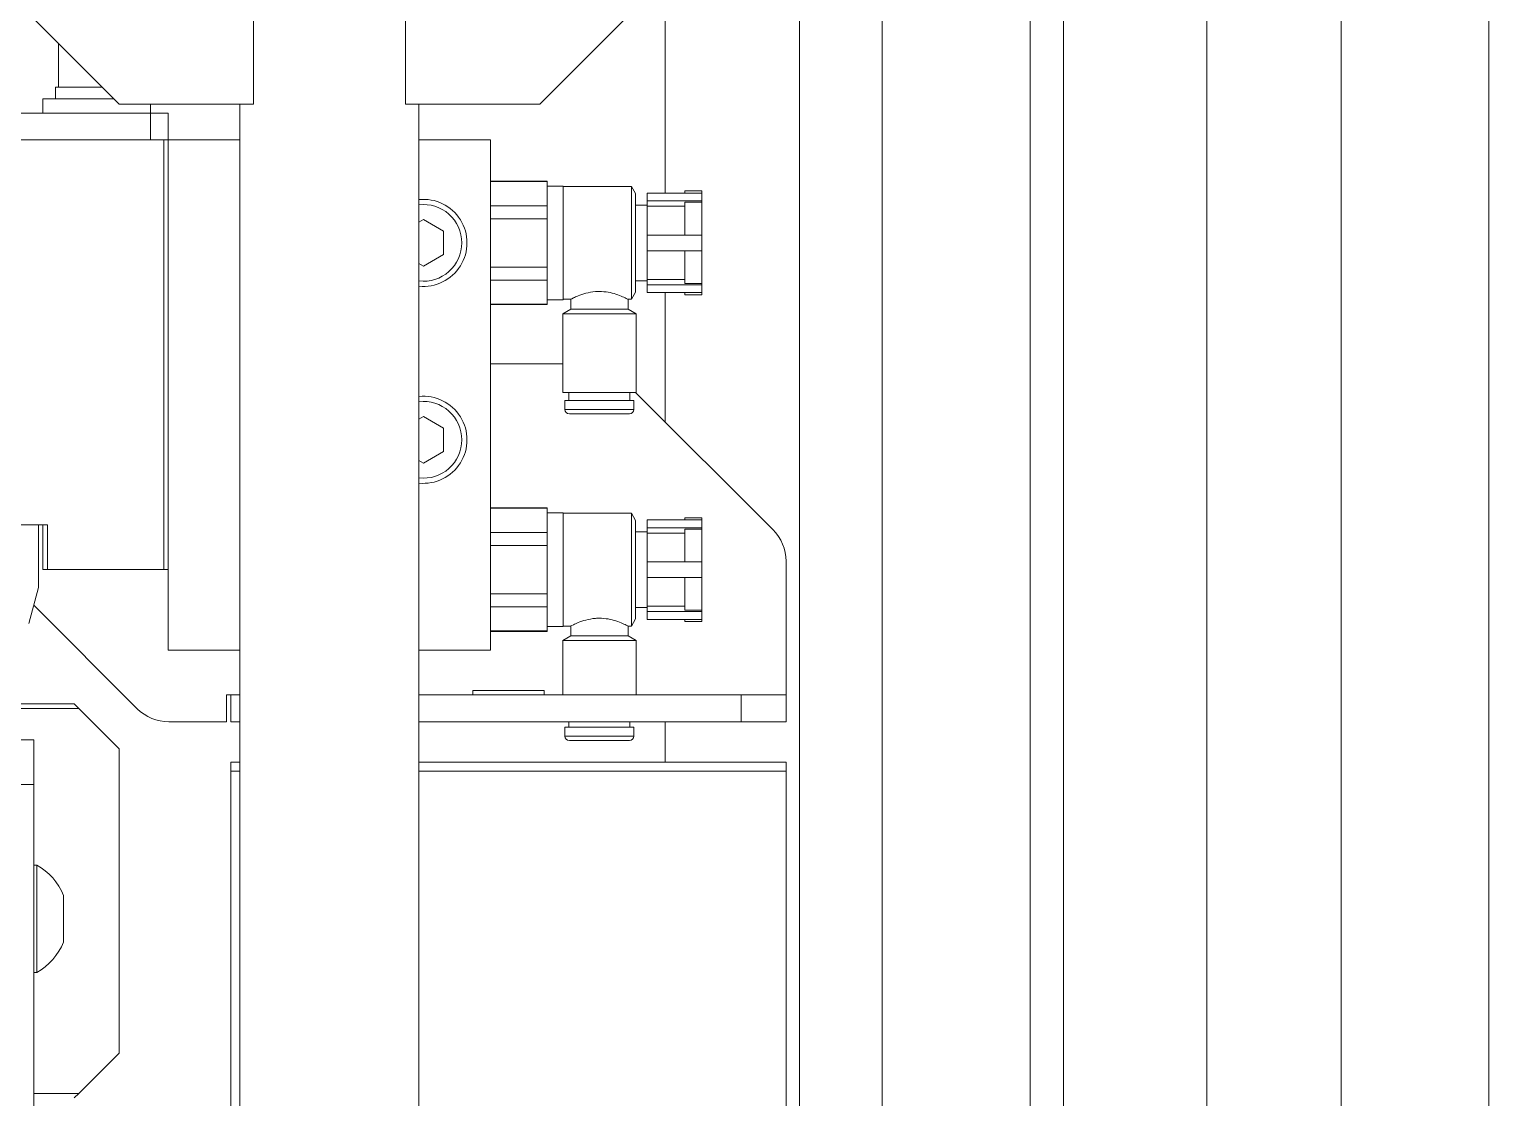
# Model space of a CAD drawing. Header units: millimetres. Extents: x 169 to 14583, y -399 to 10804.
# Drawn here: x 12055.2 to 12218.2, y 1942.5 to 2061.8 of the extents above; entities that cross this region are included whole.
import ezdxf

# ---------------------------------------------------------------- set-up
doc = ezdxf.new("R2010")
doc.units = ezdxf.units.MM
doc.header["$LTSCALE"] = 35

msp = doc.modelspace()

# ---------------------------------------------------------------- linework, layer by layer
at = {"color": 7, "linetype": 'Continuous', "lineweight": 18}
for p, q in [((12218.236, 1838.159), (12218.236, 2133.959)), ((12150.493, 2102.634), (12150.493, 1838.159)), ((12201.736, 2102.634), (12201.736, 1838.159)), ((12166.993, 1838.159), (12166.993, 2097.634)), ((12170.743, 2097.634), (12170.743, 1768.959)), ((12186.743, 1768.959), (12186.743, 2097.634)), ((12126.243, 2085.459), (12126.243, 2043.515)), ((12141.243, 1852.959), (12141.243, 2085.459)), ((12080.243, 2053.459), (12080.243, 2075.459)), ((12097.243, 2053.459), (12097.243, 2075.459)), ((12055.243, 2063.459), (12065.243, 2053.459)), ((12112.243, 2053.459), (12122.243, 2063.459)), ((12058.493, 2060.109), (12058.493, 2055.359)), ((12058.593, 2060.109), (12058.493, 2060.109)), ((12058.143, 2055.359), (12058.143, 2054.059)), ((12063.343, 2055.359), (12058.143, 2055.359)), ((12056.743, 2054.059), (12056.743, 2052.459)), ((12064.643, 2054.059), (12056.743, 2054.059)), ((12080.082, 2053.459), (12065.243, 2053.459)), ((12068.743, 2052.459), (12068.743, 2053.459)), ((12078.743, 2053.459), (12078.743, 1889.959)), ((12080.082, 2053.459), (12080.243, 2053.459)), ((12097.243, 2053.459), (12097.403, 2053.459)), ((12097.403, 2053.459), (12112.243, 2053.459)), ((12098.743, 1889.959), (12098.743, 2053.459)), ((12068.743, 2052.459), (12020.743, 2052.459)), ((12068.743, 2049.459), (12068.743, 2052.459)), ((12068.743, 2052.459), (12070.743, 2052.459)), ((12070.743, 2052.459), (12070.743, 2049.459)), ((12070.243, 2049.459), (11931.743, 2049.459)), ((12068.743, 2049.459), (12020.743, 2049.459)), ((12070.243, 2001.459), (12070.243, 2049.459)), ((12070.243, 2049.459), (12070.743, 2049.459)), ((12070.743, 1992.459), (12070.743, 2049.459)), ((12070.743, 2049.459), (12078.743, 2049.459)), ((12098.743, 2049.459), (12106.743, 2049.459)), ((12106.743, 1992.459), (12106.743, 2049.459)), ((12113.043, 2044.859), (12106.743, 2044.859)), ((12106.743, 2044.808), (12113.043, 2044.808)), ((12113.043, 2044.859), (12113.043, 2044.808)), ((12113.043, 2043.458), (12113.043, 2044.808)), ((12114.843, 2044.309), (12113.043, 2044.309)), ((12113.043, 2042.108), (12113.043, 2043.458)), ((12114.843, 2044.309), (12114.843, 2037.959)), ((12122.481, 2044.259), (12114.843, 2044.259)), ((12122.943, 2043.459), (12122.481, 2044.259)), ((12122.481, 2037.959), (12122.481, 2044.259)), ((12122.943, 2043.459), (12122.943, 2037.959)), ((12130.343, 2043.515), (12124.243, 2043.515)), ((12124.243, 2042.64), (12124.243, 2043.515)), ((12130.343, 2043.759), (12128.443, 2043.759)), ((12128.443, 2043.515), (12128.443, 2043.759)), ((12130.343, 2043.759), (12130.343, 2043.515)), ((12130.343, 2042.64), (12130.343, 2043.515)), ((12106.743, 2042.108), (12113.043, 2042.108)), ((12113.043, 2042.108), (12113.043, 2040.658)), ((12124.243, 2042.184), (12122.943, 2042.184)), ((12130.343, 2042.64), (12124.243, 2042.64)), ((12124.243, 2042.048), (12124.243, 2042.64)), ((12128.443, 2042.048), (12124.243, 2042.048)), ((12124.243, 2038.834), (12124.243, 2042.048)), ((12128.443, 2042.487), (12130.343, 2042.487)), ((12128.443, 2038.834), (12128.443, 2042.487)), ((12130.343, 2042.487), (12130.343, 2042.64)), ((12130.343, 2042.487), (12130.343, 2038.834)), ((12098.743, 2040.268), (12099.243, 2040.557)), ((12099.243, 2040.557), (12101.493, 2039.258)), ((12106.743, 2040.658), (12113.043, 2040.658)), ((12113.043, 2037.959), (12113.043, 2040.658)), ((12101.493, 2039.258), (12101.493, 2036.66)), ((12113.043, 2035.259), (12113.043, 2037.959)), ((12114.843, 2037.959), (12114.843, 2031.609)), ((12122.481, 2031.659), (12122.481, 2037.959)), ((12122.943, 2037.959), (12122.943, 2032.459)), ((12130.343, 2038.834), (12124.243, 2038.834)), ((12124.243, 2037.084), (12124.243, 2038.834)), ((12130.343, 2037.084), (12130.343, 2038.834)), ((12101.493, 2036.66), (12099.243, 2035.361)), ((12130.343, 2037.084), (12124.243, 2037.084)), ((12124.243, 2033.869), (12124.243, 2037.084)), ((12128.443, 2033.431), (12128.443, 2037.084)), ((12130.343, 2037.084), (12130.343, 2033.431)), ((12099.243, 2035.361), (12098.743, 2035.65)), ((12106.743, 2035.259), (12113.043, 2035.259)), ((12113.043, 2035.259), (12113.043, 2033.809)), ((12106.743, 2033.809), (12113.043, 2033.809)), ((12113.043, 2032.46), (12113.043, 2033.809)), ((12122.943, 2033.734), (12124.243, 2033.734)), ((12128.443, 2033.869), (12124.243, 2033.869)), ((12124.243, 2033.278), (12124.243, 2033.869)), ((12130.343, 2033.278), (12124.243, 2033.278)), ((12124.243, 2032.403), (12124.243, 2033.278)), ((12130.343, 2033.431), (12128.443, 2033.431)), ((12130.343, 2033.278), (12130.343, 2033.431)), ((12130.343, 2032.403), (12130.343, 2033.278)), ((12113.043, 2031.11), (12113.043, 2032.46)), ((12113.043, 2031.609), (12114.843, 2031.609)), ((12114.843, 2031.659), (12115.734, 2031.659)), ((12115.693, 2031.68), (12115.693, 2030.548)), ((12122.067, 2031.659), (12122.481, 2031.659)), ((12122.093, 2030.548), (12122.093, 2031.672)), ((12122.481, 2031.659), (12122.943, 2032.459)), ((12130.343, 2032.403), (12124.243, 2032.403)), ((12126.243, 2032.403), (12126.243, 2017.959)), ((12128.443, 2032.159), (12128.443, 2032.403)), ((12128.443, 2032.159), (12130.343, 2032.159)), ((12130.343, 2032.403), (12130.343, 2032.159)), ((12106.743, 2031.11), (12113.043, 2031.11)), ((12106.743, 2031.059), (12113.043, 2031.059)), ((12113.043, 2031.11), (12113.043, 2031.059)), ((12115.693, 2030.548), (12114.793, 2030.028)), ((12114.793, 2030.028), (12114.793, 2021.259)), ((12122.993, 2030.028), (12114.793, 2030.028)), ((12122.093, 2030.548), (12115.693, 2030.548)), ((12122.993, 2030.028), (12122.093, 2030.548)), ((12122.993, 2021.259), (12122.993, 2030.028)), ((12114.793, 2024.459), (12106.743, 2024.459)), ((12122.993, 2021.259), (12114.793, 2021.259)), ((12115.043, 2020.359), (12115.043, 2019.359)), ((12122.743, 2020.359), (12115.043, 2020.359)), ((12115.498, 2021.259), (12115.498, 2020.359)), ((12122.288, 2020.359), (12122.288, 2021.259)), ((12122.743, 2019.359), (12122.743, 2020.359)), ((12138.278, 2005.923), (12122.943, 2021.259)), ((12098.743, 2018.268), (12099.243, 2018.557)), ((12099.243, 2018.557), (12101.493, 2017.258)), ((12115.043, 2019.359), (12118.893, 2019.359)), ((12118.893, 2018.859), (12115.543, 2018.859)), ((12118.893, 2019.359), (12122.743, 2019.359)), ((12122.243, 2018.859), (12118.893, 2018.859)), ((12101.493, 2017.258), (12101.493, 2014.66)), ((12099.243, 2013.361), (12098.743, 2013.65)), ((12101.493, 2014.66), (12099.243, 2013.361)), ((12113.043, 2008.359), (12106.743, 2008.359)), ((12106.743, 2008.308), (12113.043, 2008.308)), ((12113.043, 2008.359), (12113.043, 2008.308)), ((12113.043, 2006.958), (12113.043, 2008.308)), ((12114.843, 2007.809), (12113.043, 2007.809)), ((12113.043, 2005.608), (12113.043, 2006.958)), ((12114.843, 2007.809), (12114.843, 2001.459)), ((12122.481, 2007.759), (12114.843, 2007.759)), ((12122.943, 2006.959), (12122.481, 2007.759)), ((12122.481, 2001.459), (12122.481, 2007.759)), ((12122.943, 2006.959), (12122.943, 2001.459)), ((12130.343, 2007.015), (12124.243, 2007.015)), ((12124.243, 2006.14), (12124.243, 2007.015)), ((12130.343, 2007.259), (12128.443, 2007.259)), ((12128.443, 2007.015), (12128.443, 2007.259)), ((12130.343, 2007.259), (12130.343, 2007.015)), ((12130.343, 2006.14), (12130.343, 2007.015)), ((12057.243, 2006.459), (12008.743, 2006.459)), ((12056.243, 1999.459), (12056.243, 2006.459)), ((12056.743, 2001.459), (12056.743, 2006.459)), ((12057.243, 2006.459), (12057.243, 2001.459)), ((12106.743, 2005.608), (12113.043, 2005.608)), ((12113.043, 2005.608), (12113.043, 2004.158)), ((12124.243, 2005.684), (12122.943, 2005.684)), ((12130.343, 2006.14), (12124.243, 2006.14)), ((12124.243, 2005.548), (12124.243, 2006.14)), ((12128.443, 2005.548), (12124.243, 2005.548)), ((12124.243, 2002.334), (12124.243, 2005.548)), ((12128.443, 2002.334), (12128.443, 2005.987)), ((12128.443, 2005.987), (12130.343, 2005.987)), ((12130.343, 2005.987), (12130.343, 2006.14)), ((12130.343, 2005.987), (12130.343, 2002.334)), ((12106.743, 2004.158), (12113.043, 2004.158)), ((12113.043, 2001.459), (12113.043, 2004.158)), ((12130.343, 2002.334), (12124.243, 2002.334)), ((12124.243, 2000.584), (12124.243, 2002.334)), ((12130.343, 2000.584), (12130.343, 2002.334)), ((12139.743, 2002.388), (12139.743, 1987.459)), ((12057.243, 2001.459), (12056.743, 2001.459)), ((12070.243, 2001.459), (12057.243, 2001.459)), ((12070.743, 2001.459), (12070.243, 2001.459)), ((12113.043, 1998.759), (12113.043, 2001.459)), ((12114.843, 2001.459), (12114.843, 1995.109)), ((12122.481, 1995.159), (12122.481, 2001.459)), ((12122.943, 2001.459), (12122.943, 1995.959)), ((12130.343, 2000.584), (12124.243, 2000.584)), ((12124.243, 1997.369), (12124.243, 2000.584)), ((12128.443, 1996.931), (12128.443, 2000.584)), ((12130.343, 2000.584), (12130.343, 1996.931)), ((12056.243, 1999.459), (12055.171, 1995.459)), ((12106.743, 1998.759), (12113.043, 1998.759)), ((12113.043, 1998.759), (12113.043, 1997.309)), ((12055.714, 1997.487), (12067.278, 1985.923)), ((12106.743, 1997.309), (12113.043, 1997.309)), ((12113.043, 1995.96), (12113.043, 1997.309)), ((12122.943, 1997.234), (12124.243, 1997.234)), ((12128.443, 1997.369), (12124.243, 1997.369)), ((12124.243, 1996.778), (12124.243, 1997.369)), ((12113.043, 1994.61), (12113.043, 1995.96)), ((12122.481, 1995.159), (12122.943, 1995.959)), ((12130.343, 1996.778), (12124.243, 1996.778)), ((12124.243, 1995.903), (12124.243, 1996.778)), ((12130.343, 1995.903), (12124.243, 1995.903)), ((12130.343, 1996.931), (12128.443, 1996.931)), ((12128.443, 1995.659), (12128.443, 1995.903)), ((12128.443, 1995.659), (12130.343, 1995.659)), ((12130.343, 1996.778), (12130.343, 1996.931)), ((12130.343, 1995.903), (12130.343, 1996.778)), ((12130.343, 1995.903), (12130.343, 1995.659)), ((12106.743, 1994.61), (12113.043, 1994.61)), ((12106.743, 1994.559), (12113.043, 1994.559)), ((12113.043, 1995.109), (12114.843, 1995.109)), ((12113.043, 1994.61), (12113.043, 1994.559)), ((12115.693, 1994.048), (12114.793, 1993.528)), ((12114.843, 1995.159), (12115.734, 1995.159)), ((12115.693, 1995.18), (12115.693, 1994.048)), ((12122.093, 1994.048), (12115.693, 1994.048)), ((12122.067, 1995.159), (12122.481, 1995.159)), ((12122.093, 1994.048), (12122.093, 1995.172)), ((12122.993, 1993.528), (12122.093, 1994.048)), ((12070.743, 1992.459), (12078.743, 1992.459)), ((12098.743, 1992.459), (12106.743, 1992.459)), ((12114.793, 1993.528), (12114.793, 1987.459)), ((12122.993, 1993.528), (12114.793, 1993.528)), ((12122.993, 1987.459), (12122.993, 1993.528)), ((12077.743, 1987.459), (12077.243, 1987.459)), ((12077.243, 1987.459), (12077.243, 1984.459)), ((12077.743, 1984.459), (12077.743, 1987.459)), ((12077.743, 1987.459), (12078.743, 1987.459)), ((12098.743, 1987.459), (12134.743, 1987.459)), ((12104.743, 1987.959), (12112.743, 1987.959)), ((12104.743, 1987.459), (12104.743, 1987.959)), ((12112.743, 1987.959), (12112.743, 1987.459)), ((12134.743, 1984.459), (12134.743, 1987.459)), ((12134.743, 1987.459), (12139.743, 1987.459)), ((12139.743, 1987.459), (12139.743, 1984.459)), ((12040.243, 1986.459), (12060.243, 1986.459)), ((12060.743, 1985.959), (12040.243, 1985.959)), ((12060.243, 1986.459), (12060.743, 1985.959)), ((12065.243, 1981.459), (12060.743, 1985.959)), ((12077.243, 1984.459), (12070.814, 1984.459)), ((12078.743, 1984.459), (12077.743, 1984.459)), ((12134.743, 1984.459), (12098.743, 1984.459)), ((12115.498, 1984.459), (12115.498, 1983.859)), ((12122.288, 1983.859), (12122.288, 1984.459)), ((12126.243, 1984.459), (12126.243, 1979.959)), ((12139.743, 1984.459), (12134.743, 1984.459)), ((12052.743, 1982.459), (12055.743, 1982.459)), ((12055.743, 1982.459), (12055.743, 1977.459)), ((12115.043, 1983.859), (12115.043, 1982.859)), ((12122.743, 1983.859), (12115.043, 1983.859)), ((12115.043, 1982.859), (12118.893, 1982.859)), ((12118.893, 1982.859), (12122.743, 1982.859)), ((12122.743, 1982.859), (12122.743, 1983.859)), ((12065.243, 1947.459), (12065.243, 1981.459)), ((12118.893, 1982.359), (12115.543, 1982.359)), ((12122.243, 1982.359), (12118.893, 1982.359)), ((12078.743, 1979.959), (12077.743, 1979.959)), ((12077.743, 1979.959), (12077.743, 1978.959)), ((12139.743, 1979.959), (12098.743, 1979.959)), ((12139.743, 1979.959), (12139.743, 1978.959)), ((12078.743, 1978.959), (12077.743, 1978.959)), ((12077.743, 1978.959), (12077.743, 1889.959)), ((12139.743, 1978.959), (12098.743, 1978.959)), ((12139.743, 1978.959), (12139.743, 1853.959)), ((12055.743, 1977.459), (12052.743, 1977.459)), ((12055.743, 1925.459), (12055.743, 1977.459)), ((12056.043, 1968.459), (12055.743, 1968.459)), ((12056.043, 1968.459), (12056.043, 1956.459)), ((12059.043, 1965.068), (12059.043, 1959.85)), ((12055.743, 1956.459), (12056.043, 1956.459)), ((12060.743, 1942.959), (12065.243, 1947.459)), ((12055.743, 1942.959), (12060.743, 1942.959)), ((12060.743, 1942.959), (12060.243, 1942.459))]:
    msp.add_line(p, q, dxfattribs=at)
at = {"color": 7, "linetype": 'Continuous', "lineweight": 18, "flags": 128}
msp.add_lwpolyline([(12058.508, 2060.194), (12058.498, 2060.158), (12058.493, 2060.109)], dxfattribs=at)
at = {"color": 7, "linetype": 'Continuous', "lineweight": 18}
for centre, radius, start, end in [((12099.243, 2037.959), 4.864, 264.0998, 95.9002), ((12099.243, 2037.959), 4.283, 0, 96.70403), ((12099.243, 2037.959), 4.283, 263.29597, 0), ((12099.243, 2015.959), 4.864, 264.0998, 95.9002), ((12099.243, 2015.959), 4.283, 0, 96.70403), ((12115.543, 2019.359), 0.5, 180, 270), ((12122.243, 2019.359), 0.5, 270, 0), ((12099.243, 2015.959), 4.283, 263.29597, 0), ((12134.743, 2002.388), 5, 0, 45), ((12070.814, 1989.459), 5, 225, 270), ((12115.543, 1982.859), 0.5, 180, 270), ((12122.243, 1982.859), 0.5, 270, 0), ((12052.678, 1962.459), 6.879, 22.29117, 60.7136), ((12052.678, 1962.459), 6.879, 299.2864, 337.70883)]:
    msp.add_arc(centre, radius, start, end, dxfattribs=at)
for points, knots in [([(12115.734, 2031.68), (12115.724, 2031.675), (12115.692, 2031.659), (12115.967, 2031.797), (12116.515, 2032.045), (12117.356, 2032.344), (12118.216, 2032.515), (12118.745, 2032.528), (12118.893, 2032.532)], [0, 0, 0, 0, 0.0859076, 0.2747888, 0.4716937, 0.6887913, 0.9132754, 1, 1, 1, 1]), ([(12118.893, 2032.532), (12119.226, 2032.514), (12119.89, 2032.476), (12120.793, 2032.224), (12121.532, 2031.935), (12122.021, 2031.696), (12122.053, 2031.679), (12122.067, 2031.672)], [0, 0, 0, 0, 0.1953004, 0.3899267, 0.6011876, 0.8270011, 1, 1, 1, 1]), ([(12115.734, 1995.18), (12115.724, 1995.175), (12115.692, 1995.159), (12115.967, 1995.297), (12116.515, 1995.545), (12117.356, 1995.844), (12118.216, 1996.015), (12118.745, 1996.028), (12118.893, 1996.032)], [0, 0, 0, 0, 0.0859076, 0.2747888, 0.4716937, 0.6887913, 0.9132754, 1, 1, 1, 1]), ([(12118.893, 1996.032), (12119.226, 1996.014), (12119.89, 1995.976), (12120.793, 1995.724), (12121.532, 1995.435), (12122.021, 1995.196), (12122.053, 1995.179), (12122.067, 1995.172)], [0, 0, 0, 0, 0.1953004, 0.3899267, 0.6011876, 0.8270011, 1, 1, 1, 1])]:
    msp.add_open_spline(points, degree=3, knots=knots, dxfattribs=at)

doc.saveas('drawing.dxf')
